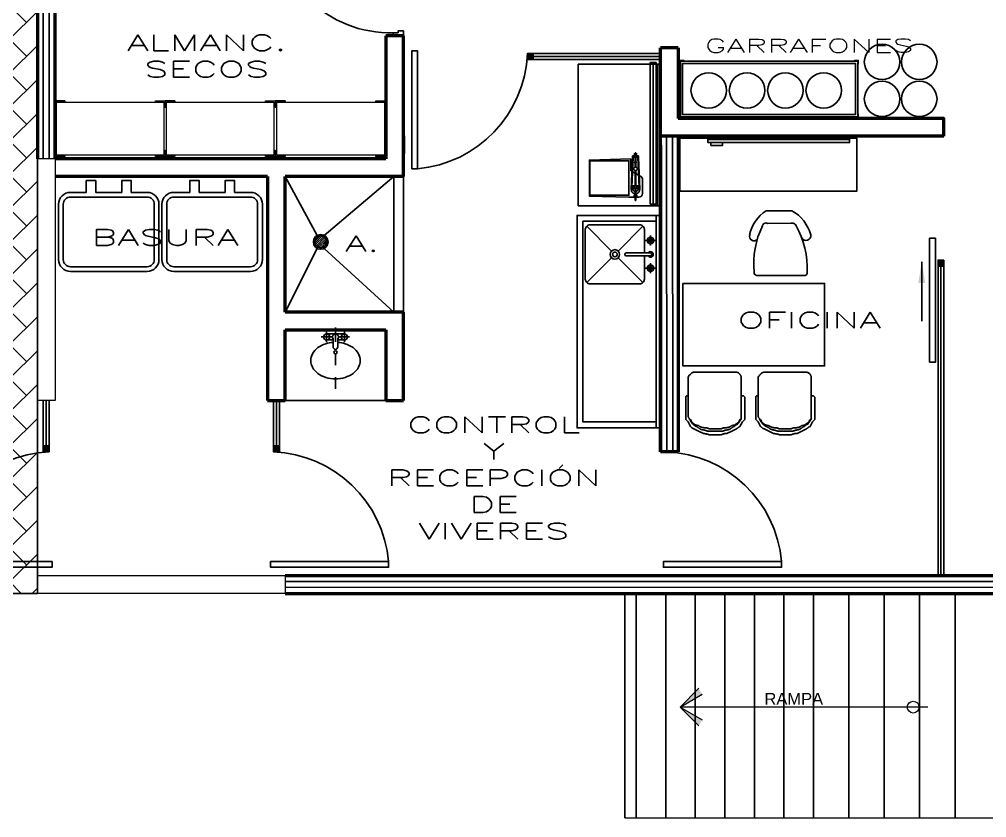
# Model space of a CAD drawing. Header units: millimetres. Extents: x 2523 to 2756, y 378 to 482.
# Drawn here: x 2688.43 to 2696.62, y 414.58 to 421.34 of the extents above; entities that cross this region are included whole.
import ezdxf
from ezdxf.enums import TextEntityAlignment as Align

# ---------------------------------------------------------------- set-up
doc = ezdxf.new("R2010")
doc.units = ezdxf.units.MM
doc.linetypes.add('DIVIDE5', pattern=[0.24, 0.12, -0.04, 0, -0.04, 0, -0.04])
for name, color, linetype in [('CANCEL', 6, 'Continuous'), ('Letreros', 2, 'Continuous'), ('MOBILIARIO', 161, 'Continuous'), ('PUERTAS', 2, 'Continuous'), ('TEXT COCINA', 3, 'Continuous')]:
    doc.layers.add(name, color=color, linetype=linetype)
for name, color, linetype, lineweight in [('MOB', 161, 'Continuous', 15), ('MUROS', 7, 'Continuous', 50), ('murosnuevos', 5, 'Continuous', 0)]:
    doc.layers.add(name, color=color, linetype=linetype, lineweight=lineweight)
doc.styles.add('100', font='ROMANS.shx', dxfattribs={"width": 1.8, "height": 0.18})
doc.styles.get("Standard").update_dxf_attribs({"font": 'arial.ttf'})
doc.dimstyles.get("Standard").update_dxf_attribs({"dimtxt": 0.18, "dimasz": 0.18, "dimexe": 0.18, "dimexo": 0.0625, "dimgap": 0.09, "dimtad": 0, "dimtih": 1, "dimtoh": 1, "dimdec": 4, "dimzin": 0, "dimdsep": 46, "dimtxsty": 'Standard', "dimcen": 0.09, "dimadec": 0, "dimazin": 0, "dimtfac": 1, "dimtdec": 4, "dimtofl": 0, "dimtmove": 0, "dimatfit": 3, "dimfxl": 1, "dimtolj": 1, "dimtzin": 0, "dimarcsym": 0})

# ---------------------------------------------------------------- blocks, each defined once
blk = doc.blocks.new('91230059')
at = {"linetype": 'Continuous'}
for p, q in [((-0.0974, 0.427), (0.1767, 0.4161)), ((-0.0778, 0.4213), (0.1765, 0.4111)), ((0.0381, 0.3934), (0.0245, 0.4172)), ((0.1767, 0.4161), (0.1767, 0.3656)), ((0.1895, 0.4161), (0.1767, 0.4161)), ((0.1895, 0.4161), (0.1895, 0.3656)), ((-0.0974, 0.3547), (0.1767, 0.3656)), ((-0.0778, 0.3605), (0.1765, 0.3706)), ((0.0537, 0.3658), (0.0409, 0.3884)), ((0.1895, 0.3656), (0.1767, 0.3656))]:
    blk.add_line(p, q, dxfattribs=at)
at = {"color": 8, "linetype": 'Continuous'}
for p, q in [((-0.1548, 0.3932), (-0.1548, 0.402)), ((-0.1548, 0.402), (-0.1499, 0.402)), ((-0.1548, 0.3885), (-0.1548, 0.3797)), ((-0.1548, 0.3797), (-0.1499, 0.3797)), ((-0.1499, 0.402), (-0.1499, 0.3932)), ((-0.1499, 0.3797), (-0.1499, 0.3885)), ((-0.1492, 0.402), (-0.1443, 0.402)), ((-0.1492, 0.3932), (-0.1492, 0.402)), ((-0.1492, 0.3885), (-0.1492, 0.3797)), ((-0.1492, 0.3797), (-0.1443, 0.3797)), ((-0.1443, 0.402), (-0.1443, 0.3932)), ((-0.1443, 0.3797), (-0.1443, 0.3885)), ((-0.0845, 0.3934), (-0.0977, 0.3934)), ((-0.0845, 0.3884), (-0.0977, 0.3884)), ((-0.0845, 0.4007), (-0.0845, 0.3814)), ((-0.0666, 0.4007), (-0.0666, 0.3814)), ((0.0637, 0.3934), (-0.0666, 0.3934)), ((0.0637, 0.3884), (-0.0666, 0.3884)), ((0.0772, 0.3761), (0.0772, 0.3717)), ((0.0772, 0.3717), (0.0793, 0.3717)), ((0.0793, 0.3761), (0.0793, 0.3717)), ((0.1262, 0.3934), (0.0928, 0.3934)), ((0.1262, 0.3884), (0.0928, 0.3884)), ((0.1314, 0.3842), (0.1314, 0.3798)), ((0.1314, 0.3798), (0.1334, 0.3798)), ((0.1334, 0.3842), (0.1334, 0.3798)), ((0.1767, 0.3934), (0.1386, 0.3934)), ((0.1767, 0.3884), (0.1386, 0.3884)), ((0.1895, 0.3934), (0.2017, 0.3934)), ((0.1895, 0.3884), (0.2017, 0.3884)), ((0.2066, 0.3934), (0.2128, 0.3934)), ((0.2066, 0.3884), (0.2128, 0.3884)), ((0.2128, 0.3934), (0.2151, 0.3909)), ((0.2128, 0.3884), (0.2151, 0.3909))]:
    blk.add_line(p, q, dxfattribs=at)
at = {"linetype": 'Continuous'}
blk.add_lwpolyline([(-0.1613, 0.3934), (-0.1613, 0.42, -0.414214), (-0.1313, 0.45), (-0.0116, 0.45, -0.269576), (0.0145, 0.4348), (0.0216, 0.4223)], format="xyb", dxfattribs=at)
at = {"color": 8, "linetype": 'Continuous'}
for points in [[(-0.0649, 0.4145), (-0.0862, 0.4145), (-0.0862, 0.4007), (-0.0649, 0.4007)], [(-0.1463, 0.0054), (-0.1463, 0.335), (0.1472, 0.335), (0.1472, 0.0054)], [(-0.0862, 0.3814), (-0.0862, 0.3675), (-0.0649, 0.3675), (-0.0649, 0.3814)], [(0.2017, 0.4018), (0.2066, 0.4018), (0.2066, 0.3804), (0.2017, 0.3804)]]:
    blk.add_lwpolyline(points, close=True, dxfattribs=at)
blk.add_lwpolyline([(-0.1006, 0.3934), (-0.189, 0.3934), (-0.189, 0.3884), (-0.1006, 0.3884)], dxfattribs=at)
at = {"linetype": 'Continuous'}
blk.add_lwpolyline([(-0.1613, 0.3884), (-0.1613, 0.335), (-0.1522, 0), (0.1522, 0), (0.1622, 0.35), (0.0628, 0.35), (0.0565, 0.3609)], dxfattribs=at)
at = {"color": 8, "linetype": 'Continuous'}
for centre, radius in [((-0.0992, 0.3909), 0.00289), ((0.0782, 0.3909), 0.0148), ((0.1324, 0.3909), 0.00669)]:
    blk.add_circle(centre, radius, dxfattribs=at)
at = {"linetype": 'Continuous'}
for centre, radius, start, end in [((-0.0974, 0.3909), 0.0362, 40.84267, 175.39974), ((-0.0886, 0.3909), 0.0245, 82.71593, 172.6402), ((-0.0974, 0.3909), 0.0362, 184.60026, 319.84713), ((-0.0886, 0.3909), 0.0245, 187.3598, 277.28407)]:
    blk.add_arc(centre, radius, start, end, dxfattribs=at)
blk = doc.blocks.new('76090602')
blk.add_line((0, -0.03), (1.2, -0.03))
blk.add_lwpolyline([(1.2, -0.7), (1.2, 0), (0, 0), (0, -0.7)], close=True)
blk = doc.blocks.new('96950017')
blk.add_line((0, -0.025), (1.2, -0.025))
blk.add_lwpolyline([(0, 0), (0, -0.05), (1.2, -0.05), (1.2, 0)], close=True)
blk = doc.blocks.new('A-03 PLANTA BAJA$0$BASURA')
for points in [[(0.3, -0.1), (0.08, -0.1), (0.08, 0), (0, 0), (0, -0.1), (-0.135, -0.1, 0.414214), (-0.235, -0.2), (-0.235, -0.67, 0.414214), (-0.135, -0.77), (0.515, -0.77, 0.414214), (0.615, -0.67), (0.615, -0.2, 0.414214), (0.515, -0.1), (0.38, -0.1), (0.38, 0), (0.3, 0)], [(-0.135, -0.73), (0.515, -0.73, 0.414214), (0.575, -0.67), (0.575, -0.2, 0.414214), (0.515, -0.14), (-0.135, -0.14, 0.414214), (-0.195, -0.2), (-0.195, -0.67, 0.414214)]]:
    blk.add_lwpolyline(points, format="xyb", close=True)
blk = doc.blocks.new('PK100')
at = {"layer": 'CANCEL'}
blk.add_lwpolyline([(-0.9783, -0.025), (-0.9783, 0.975), (-0.9306, 0.975), (-0.9306, -0.025), (-0.9783, -0.025), (-0.9783, 0.965)], dxfattribs=at)
blk.add_arc((-1.0192, -0.0412), 1.0201, 2.31481, 85.01402, dxfattribs=at)
blk = doc.blocks.new('P110')
at = {"color": 2}
blk.add_lwpolyline([(0.0317, 1.0882), (0.0317, 0.0853), (0.0317, 1.0882), (0.0594, 1.0882), (0.0594, 0.0853), (0.0317, 0.0853)], close=True, dxfattribs=at)
for points in [[(0, 0.0161), (0, 0), (0.0432, 0), (0.0432, 0.0443), (0.0277, 0.0443), (0.0277, 0.0853), (0, 0.0853), (0, 0.0678)], [(1.1, 0.0161), (1.1, 0), (1.0568, 0), (1.0568, 0.0443), (1.0723, 0.0443), (1.0723, 0.0853), (1.1, 0.0853), (1.1, 0.0678)]]:
    blk.add_lwpolyline(points, dxfattribs=at)
at = {"color": 8}
blk.add_arc((0.0995, 0.1158), 0.9733, 358.20212, 92.36267, dxfattribs=at)
blk = doc.blocks.new('BLOQUE NUTRICION$0$NUTRICION Y DIETETICA$0$NUTRICION$0$silla de visita')
at = {"linetype": 'Continuous'}
for p, q in [((-0.175, 0), (-0.17946, -0.00031)), ((0.175, 0), (-0.175, 0)), ((0.18264, 0), (0.175, 0)), ((0.18762, -0.00034), (0.18264, 0)), ((-0.22469, -0.04554), (-0.225, -0.05)), ((-0.225, -0.05), (-0.225, -0.37)), ((-0.22377, -0.04116), (-0.22469, -0.04554)), ((-0.22225, -0.03695), (-0.22377, -0.04116)), ((-0.22017, -0.03298), (-0.22225, -0.03695)), ((-0.21755, -0.02935), (-0.22017, -0.03298)), ((-0.21447, -0.02611), (-0.21755, -0.02935)), ((-0.21096, -0.02333), (-0.21447, -0.02611)), ((-0.20711, -0.02106), (-0.21096, -0.02333)), ((-0.205, -0.02), (-0.20711, -0.02106)), ((-0.20394, -0.01789), (-0.205, -0.02)), ((-0.20167, -0.01403), (-0.20394, -0.01789)), ((-0.19888, -0.01053), (-0.20167, -0.01403)), ((-0.19564, -0.00744), (-0.19888, -0.01053)), ((-0.19201, -0.00483), (-0.19564, -0.00744)), ((-0.18805, -0.00275), (-0.19201, -0.00483)), ((-0.18384, -0.00123), (-0.18805, -0.00275)), ((-0.17946, -0.00031), (-0.18384, -0.00123)), ((0.19252, -0.00138), (0.18762, -0.00034)), ((0.19723, -0.00307), (0.19252, -0.00138)), ((0.20166, -0.0054), (0.19723, -0.00307)), ((0.20572, -0.00832), (0.20166, -0.0054)), ((0.20934, -0.01177), (0.20572, -0.00832)), ((0.21246, -0.01569), (0.20934, -0.01177)), ((0.215, -0.02), (0.21246, -0.01569)), ((0.21725, -0.02248), (0.215, -0.02)), ((0.21924, -0.02517), (0.21725, -0.02248)), ((0.22097, -0.02804), (0.21924, -0.02517)), ((0.2224, -0.03107), (0.22097, -0.02804)), ((0.22353, -0.03423), (0.2224, -0.03107)), ((0.22434, -0.03748), (0.22353, -0.03423)), ((0.22484, -0.04079), (0.22434, -0.03748)), ((0.225, -0.04414), (0.22484, -0.04079)), ((0.225, -0.05), (0.225, -0.04414)), ((0.225, -0.37), (0.225, -0.05)), ((-0.24481, -0.20805), (-0.245, -0.21)), ((-0.245, -0.21), (-0.245, -0.37)), ((-0.24424, -0.20617), (-0.24481, -0.20805)), ((-0.24331, -0.20444), (-0.24424, -0.20617)), ((-0.24207, -0.20293), (-0.24331, -0.20444)), ((-0.24055, -0.20168), (-0.24207, -0.20293)), ((-0.23883, -0.20076), (-0.24055, -0.20168)), ((-0.23695, -0.20019), (-0.23883, -0.20076)), ((-0.235, -0.2), (-0.23695, -0.20019)), ((-0.225, -0.2), (-0.235, -0.2)), ((0.245, -0.2), (0.225, -0.2)), ((0.255, -0.21), (0.245, -0.2)), ((0.255, -0.37), (0.255, -0.21)), ((-0.245, -0.37), (-0.245, -0.4)), ((-0.245, -0.4), (-0.225, -0.42)), ((-0.225, -0.37), (-0.22488, -0.37237)), ((-0.22488, -0.37237), (-0.225, -0.37)), ((-0.22488, -0.37237), (-0.22454, -0.37471)), ((-0.22454, -0.37471), (-0.22488, -0.37237)), ((-0.22454, -0.37471), (-0.22396, -0.37701)), ((-0.22396, -0.37701), (-0.22454, -0.37471)), ((-0.22396, -0.37701), (-0.22316, -0.37924)), ((-0.22316, -0.37924), (-0.22396, -0.37701)), ((-0.22316, -0.37924), (-0.22215, -0.38138)), ((-0.22215, -0.38138), (-0.22316, -0.37924)), ((-0.22215, -0.38138), (-0.22093, -0.38341)), ((-0.22093, -0.38341), (-0.22215, -0.38138)), ((-0.22093, -0.38341), (-0.21952, -0.38532)), ((-0.21952, -0.38532), (-0.22093, -0.38341)), ((-0.21952, -0.38532), (-0.21793, -0.38707)), ((-0.21793, -0.38707), (-0.21952, -0.38532)), ((-0.21793, -0.38707), (-0.215, -0.39)), ((-0.215, -0.39), (-0.21793, -0.38707)), ((-0.215, -0.39), (-0.21481, -0.39195)), ((-0.21488, -0.39237), (-0.215, -0.39)), ((-0.21454, -0.39471), (-0.21488, -0.39237)), ((-0.21481, -0.39195), (-0.21424, -0.39383)), ((-0.21396, -0.39701), (-0.21454, -0.39471)), ((-0.21424, -0.39383), (-0.21331, -0.39556)), ((-0.21316, -0.39924), (-0.21396, -0.39701)), ((-0.21331, -0.39556), (-0.21207, -0.39707)), ((-0.21215, -0.40138), (-0.21316, -0.39924)), ((-0.21093, -0.40341), (-0.21215, -0.40138)), ((-0.21207, -0.39707), (-0.21055, -0.39832)), ((-0.20952, -0.40532), (-0.21093, -0.40341)), ((-0.21055, -0.39832), (-0.20883, -0.39924)), ((-0.20793, -0.40707), (-0.20952, -0.40532)), ((-0.20883, -0.39924), (-0.20695, -0.39981)), ((-0.205, -0.41), (-0.20793, -0.40707)), ((-0.20695, -0.39981), (-0.205, -0.4)), ((-0.205, -0.4), (-0.20132, -0.40735)), ((-0.20132, -0.40735), (-0.19969, -0.41046)), ((0.20969, -0.41046), (0.21132, -0.40735)), ((0.21132, -0.40735), (0.215, -0.4)), ((0.215, -0.4), (0.21695, -0.39981)), ((0.21793, -0.40707), (0.215, -0.41)), ((0.21695, -0.39981), (0.21883, -0.39924)), ((0.21952, -0.40532), (0.21793, -0.40707)), ((0.21883, -0.39924), (0.22055, -0.39832)), ((0.22093, -0.40341), (0.21952, -0.40532)), ((0.22055, -0.39832), (0.22207, -0.39707)), ((0.22215, -0.40138), (0.22093, -0.40341)), ((0.22207, -0.39707), (0.22331, -0.39556)), ((0.22316, -0.39924), (0.22215, -0.40138)), ((0.22396, -0.39701), (0.22316, -0.39924)), ((0.22331, -0.39556), (0.22424, -0.39383)), ((0.22454, -0.39471), (0.22396, -0.39701)), ((0.22424, -0.39383), (0.22481, -0.39195)), ((0.22488, -0.39237), (0.22454, -0.39471)), ((0.22481, -0.39195), (0.225, -0.39)), ((0.225, -0.39), (0.22488, -0.39237)), ((0.225, -0.39), (0.225, -0.37)), ((0.225, -0.37), (0.225, -0.39)), ((0.235, -0.42), (0.255, -0.4)), ((0.255, -0.4), (0.255, -0.37)), ((-0.225, -0.42), (-0.205, -0.46)), ((-0.20132, -0.41735), (-0.205, -0.41)), ((-0.205, -0.46), (-0.20246, -0.46243)), ((-0.20246, -0.46243), (-0.19984, -0.46476)), ((-0.19969, -0.42046), (-0.20132, -0.41735)), ((-0.19984, -0.46476), (-0.19712, -0.46697)), ((-0.19969, -0.41046), (-0.19793, -0.41349)), ((-0.19793, -0.42349), (-0.19969, -0.42046)), ((-0.19793, -0.41349), (-0.19606, -0.41646)), ((-0.19606, -0.42646), (-0.19793, -0.42349)), ((-0.19712, -0.46697), (-0.19432, -0.46908)), ((-0.19606, -0.41646), (-0.19407, -0.41934)), ((-0.19407, -0.42934), (-0.19606, -0.42646)), ((-0.19432, -0.46908), (-0.19144, -0.47107)), ((-0.19407, -0.41934), (-0.19196, -0.42214)), ((-0.19196, -0.43214), (-0.19407, -0.42934)), ((-0.19196, -0.42214), (-0.18974, -0.42485)), ((-0.18974, -0.43485), (-0.19196, -0.43214)), ((-0.19144, -0.47107), (-0.18848, -0.47294)), ((-0.18974, -0.42485), (-0.18742, -0.42748)), ((-0.18742, -0.43748), (-0.18974, -0.43485)), ((-0.18848, -0.47294), (-0.18544, -0.4747)), ((-0.18742, -0.42748), (-0.185, -0.43)), ((-0.185, -0.44), (-0.18742, -0.43748)), ((-0.18544, -0.4747), (-0.18235, -0.47632)), ((-0.185, -0.43), (-0.18246, -0.43243)), ((-0.18246, -0.44243), (-0.185, -0.44)), ((-0.18246, -0.43243), (-0.17984, -0.43476)), ((-0.17984, -0.44476), (-0.18246, -0.44243)), ((-0.18235, -0.47632), (-0.175, -0.48)), ((-0.17984, -0.43476), (-0.17712, -0.43697)), ((-0.17712, -0.44697), (-0.17984, -0.44476)), ((-0.17712, -0.43697), (-0.17432, -0.43908)), ((-0.17432, -0.44908), (-0.17712, -0.44697)), ((-0.175, -0.48), (-0.135, -0.5)), ((-0.17432, -0.43908), (-0.17144, -0.44107)), ((-0.17144, -0.45107), (-0.17432, -0.44908)), ((-0.17144, -0.44107), (-0.16848, -0.44294)), ((-0.16848, -0.45294), (-0.17144, -0.45107)), ((-0.16848, -0.44294), (-0.16544, -0.4447)), ((-0.16544, -0.4547), (-0.16848, -0.45294)), ((-0.16544, -0.4447), (-0.16235, -0.44632)), ((-0.16235, -0.45632), (-0.16544, -0.4547)), ((-0.16235, -0.44632), (-0.155, -0.45)), ((-0.155, -0.46), (-0.16235, -0.45632)), ((-0.155, -0.45), (-0.14914, -0.45)), ((-0.14765, -0.46368), (-0.155, -0.46)), ((-0.14914, -0.45), (-0.1458, -0.45016)), ((-0.14456, -0.4653), (-0.14765, -0.46368)), ((-0.1458, -0.45016), (-0.14249, -0.45065)), ((-0.14152, -0.46706), (-0.14456, -0.4653)), ((-0.14249, -0.45065), (-0.13924, -0.45147)), ((-0.13856, -0.46893), (-0.14152, -0.46706)), ((-0.13924, -0.45147), (-0.13608, -0.4526)), ((-0.13568, -0.47092), (-0.13856, -0.46893)), ((-0.13608, -0.4526), (-0.13305, -0.45403)), ((-0.13288, -0.47303), (-0.13568, -0.47092)), ((-0.13305, -0.45403), (-0.13018, -0.45575)), ((-0.13016, -0.47524), (-0.13288, -0.47303)), ((-0.13018, -0.45575), (-0.12749, -0.45775)), ((-0.12754, -0.47757), (-0.13016, -0.47524)), ((-0.125, -0.48), (-0.12754, -0.47757)), ((-0.12749, -0.45775), (-0.125, -0.46)), ((-0.125, -0.46), (-0.12289, -0.46106)), ((-0.12289, -0.48106), (-0.125, -0.48)), ((-0.12289, -0.46106), (-0.11842, -0.46313)), ((-0.11842, -0.48313), (-0.12289, -0.48106)), ((-0.11842, -0.46313), (-0.11386, -0.46493)), ((-0.11386, -0.48493), (-0.11842, -0.48313)), ((-0.11386, -0.46493), (-0.10919, -0.46647)), ((-0.10919, -0.48647), (-0.11386, -0.48493)), ((-0.10919, -0.46647), (-0.10445, -0.46774)), ((-0.10445, -0.48774), (-0.10919, -0.48647)), ((-0.10445, -0.46774), (-0.09964, -0.46873)), ((-0.09964, -0.48873), (-0.10445, -0.48774)), ((-0.09964, -0.46873), (-0.09478, -0.46943)), ((-0.09478, -0.48943), (-0.09964, -0.48873)), ((-0.09478, -0.46943), (-0.08989, -0.46986)), ((-0.08989, -0.48986), (-0.09478, -0.48943)), ((-0.08989, -0.46986), (-0.085, -0.47)), ((-0.085, -0.49), (-0.08989, -0.48986)), ((-0.085, -0.47), (-0.08011, -0.47014)), ((-0.08289, -0.49106), (-0.085, -0.49)), ((-0.07842, -0.49313), (-0.08289, -0.49106)), ((-0.08011, -0.47014), (-0.07522, -0.47057)), ((-0.07522, -0.47057), (-0.07036, -0.47127)), ((-0.07036, -0.47127), (-0.06555, -0.47226)), ((-0.06555, -0.47226), (-0.06081, -0.47353)), ((-0.06081, -0.47353), (-0.05614, -0.47507)), ((-0.05614, -0.47507), (-0.05158, -0.47687)), ((-0.05158, -0.47687), (-0.04711, -0.47894)), ((-0.04711, -0.47894), (-0.045, -0.48)), ((-0.045, -0.48), (0.005, -0.48)), ((0.005, -0.48), (0.055, -0.48)), ((0.055, -0.48), (0.05711, -0.47894)), ((0.05711, -0.47894), (0.06158, -0.47687)), ((0.06158, -0.47687), (0.06614, -0.47507)), ((0.06614, -0.47507), (0.07081, -0.47353)), ((0.07081, -0.47353), (0.07555, -0.47226)), ((0.07555, -0.47226), (0.08036, -0.47127)), ((0.08036, -0.47127), (0.08522, -0.47057)), ((0.08522, -0.47057), (0.09011, -0.47014)), ((0.095, -0.49), (0.09001, -0.49232)), ((0.09011, -0.47014), (0.095, -0.47)), ((0.095, -0.47), (0.09989, -0.46986)), ((0.09989, -0.48986), (0.095, -0.49)), ((0.09989, -0.46986), (0.10478, -0.46943)), ((0.10478, -0.48943), (0.09989, -0.48986)), ((0.10478, -0.46943), (0.10964, -0.46873)), ((0.10964, -0.48873), (0.10478, -0.48943)), ((0.10964, -0.46873), (0.11445, -0.46774)), ((0.11445, -0.48774), (0.10964, -0.48873)), ((0.11445, -0.46774), (0.11919, -0.46647)), ((0.11919, -0.48647), (0.11445, -0.48774)), ((0.11919, -0.46647), (0.12386, -0.46493)), ((0.12386, -0.48493), (0.11919, -0.48647)), ((0.12386, -0.46493), (0.12842, -0.46313)), ((0.12842, -0.48313), (0.12386, -0.48493)), ((0.12842, -0.46313), (0.13289, -0.46106)), ((0.13289, -0.48106), (0.12842, -0.48313)), ((0.13289, -0.46106), (0.135, -0.46)), ((0.135, -0.48), (0.13289, -0.48106)), ((0.135, -0.46), (0.13749, -0.45775)), ((0.13754, -0.47757), (0.135, -0.48)), ((0.13749, -0.45775), (0.14018, -0.45575)), ((0.14016, -0.47524), (0.13754, -0.47757)), ((0.14288, -0.47303), (0.14016, -0.47524)), ((0.14018, -0.45575), (0.14305, -0.45403)), ((0.14568, -0.47092), (0.14288, -0.47303)), ((0.14305, -0.45403), (0.14608, -0.4526)), ((0.145, -0.5), (0.185, -0.48)), ((0.14856, -0.46893), (0.14568, -0.47092)), ((0.14608, -0.4526), (0.14924, -0.45147)), ((0.15152, -0.46706), (0.14856, -0.46893)), ((0.14924, -0.45147), (0.15249, -0.45065)), ((0.15456, -0.4653), (0.15152, -0.46706)), ((0.15249, -0.45065), (0.1558, -0.45016)), ((0.15765, -0.46368), (0.15456, -0.4653)), ((0.1558, -0.45016), (0.15914, -0.45)), ((0.165, -0.46), (0.15765, -0.46368)), ((0.15914, -0.45), (0.165, -0.45)), ((0.165, -0.45), (0.16754, -0.44757)), ((0.16754, -0.45757), (0.165, -0.46)), ((0.16754, -0.44757), (0.17016, -0.44524)), ((0.17016, -0.45524), (0.16754, -0.45757)), ((0.17016, -0.44524), (0.17288, -0.44303)), ((0.17288, -0.45303), (0.17016, -0.45524)), ((0.17288, -0.44303), (0.17568, -0.44092)), ((0.17568, -0.45092), (0.17288, -0.45303)), ((0.17568, -0.44092), (0.17856, -0.43893)), ((0.17856, -0.44893), (0.17568, -0.45092)), ((0.17856, -0.43893), (0.18152, -0.43706)), ((0.18152, -0.44706), (0.17856, -0.44893)), ((0.18152, -0.43706), (0.18456, -0.4353)), ((0.18456, -0.4453), (0.18152, -0.44706)), ((0.18456, -0.4353), (0.18765, -0.43368)), ((0.18765, -0.44368), (0.18456, -0.4453)), ((0.185, -0.48), (0.18754, -0.47757)), ((0.18754, -0.47757), (0.19016, -0.47524)), ((0.18765, -0.43368), (0.195, -0.43)), ((0.195, -0.44), (0.18765, -0.44368)), ((0.19016, -0.47524), (0.19288, -0.47303)), ((0.19288, -0.47303), (0.19568, -0.47092)), ((0.195, -0.43), (0.19742, -0.42748)), ((0.19742, -0.43748), (0.195, -0.44)), ((0.19568, -0.47092), (0.19856, -0.46893)), ((0.19742, -0.42748), (0.19974, -0.42485)), ((0.19974, -0.43485), (0.19742, -0.43748)), ((0.19856, -0.46893), (0.20152, -0.46706)), ((0.19974, -0.42485), (0.20196, -0.42214)), ((0.20196, -0.43214), (0.19974, -0.43485)), ((0.20152, -0.46706), (0.20456, -0.4653)), ((0.20196, -0.42214), (0.20407, -0.41934)), ((0.20407, -0.42934), (0.20196, -0.43214)), ((0.20407, -0.41934), (0.20606, -0.41646)), ((0.20606, -0.42646), (0.20407, -0.42934)), ((0.20456, -0.4653), (0.20765, -0.46368)), ((0.20606, -0.41646), (0.20793, -0.41349)), ((0.20793, -0.42349), (0.20606, -0.42646)), ((0.20765, -0.46368), (0.215, -0.46)), ((0.20793, -0.41349), (0.20969, -0.41046)), ((0.20969, -0.42046), (0.20793, -0.42349)), ((0.21132, -0.41735), (0.20969, -0.42046)), ((0.215, -0.41), (0.21132, -0.41735)), ((0.215, -0.46), (0.235, -0.42)), ((-0.135, -0.5), (-0.095, -0.52)), ((-0.095, -0.52), (-0.09007, -0.5201)), ((-0.09007, -0.5201), (-0.08513, -0.5204)), ((-0.08513, -0.5204), (-0.0802, -0.52089)), ((-0.0802, -0.52089), (-0.07529, -0.52159)), ((-0.07386, -0.49493), (-0.07842, -0.49313)), ((-0.07529, -0.52159), (-0.07041, -0.52248)), ((-0.06919, -0.49647), (-0.07386, -0.49493)), ((-0.07041, -0.52248), (-0.06558, -0.52356)), ((-0.06445, -0.49774), (-0.06919, -0.49647)), ((-0.06558, -0.52356), (-0.06079, -0.52484)), ((-0.05964, -0.49873), (-0.06445, -0.49774)), ((-0.06079, -0.52484), (-0.05603, -0.52632)), ((-0.05478, -0.49943), (-0.05964, -0.49873)), ((-0.05603, -0.52632), (-0.045, -0.53)), ((-0.04989, -0.49986), (-0.05478, -0.49943)), ((-0.045, -0.5), (-0.04989, -0.49986)), ((0.005, -0.5), (-0.045, -0.5)), ((-0.045, -0.53), (0.005, -0.53)), ((0.045, -0.5), (0.005, -0.5)), ((0.005, -0.53), (0.055, -0.53)), ((0.05264, -0.5), (0.045, -0.5)), ((0.0581, -0.49984), (0.05264, -0.5)), ((0.055, -0.53), (0.05999, -0.52768)), ((0.06357, -0.49937), (0.0581, -0.49984)), ((0.05999, -0.52768), (0.0651, -0.52566)), ((0.06901, -0.49858), (0.06357, -0.49937)), ((0.0651, -0.52566), (0.07031, -0.52394)), ((0.07438, -0.49747), (0.06901, -0.49858)), ((0.07031, -0.52394), (0.07562, -0.52253)), ((0.07969, -0.49606), (0.07438, -0.49747)), ((0.07562, -0.52253), (0.08099, -0.52142)), ((0.0849, -0.49434), (0.07969, -0.49606)), ((0.08099, -0.52142), (0.08643, -0.52063)), ((0.09001, -0.49232), (0.0849, -0.49434)), ((0.08643, -0.52063), (0.0919, -0.52016)), ((0.0919, -0.52016), (0.09736, -0.52)), ((0.09736, -0.52), (0.105, -0.52)), ((0.105, -0.52), (0.145, -0.5))]:
    blk.add_line(p, q, dxfattribs=at)
blk = doc.blocks.new('BLOQUE NUTRICION$0$NUTRICION Y DIETETICA$0$NUTRICION$0$511-60')
for p, q in [((-0.1171, 0.5476), (0.1001, 0.5476)), ((-0.1068, 0.441), (0.0914, 0.4421)), ((-0.2009, 0), (0.2009, 0))]:
    blk.add_line(p, q)
for centre, radius, start, end in [((0.0429, 0.2869), 0.3059, 121.54448, 169.5296), ((-0.0593, 0.2593), 0.3295, 15.02926, 61.06087), ((0.525, 0.0969), 0.7482, 154.46205, 185.29377), ((-0.1203, 0.4139), 0.0303, 63.43677, 169.41418), ((0.1026, 0.41), 0.034, 19.25263, 109.2639), ((-0.4929, 0.0631), 0.7226, 357.20489, 29.70941), ((-0.2221, 0.3309), 0.0376, 162.09047, 320.38629), ((0.2192, 0.3365), 0.0405, 208.07361, 11.70409), ((-0.1943, 0.0251), 0.0259, 173.76781, 255.18232), ((0.2075, 0.0212), 0.0222, 252.64679, 17.43463)]:
    blk.add_arc(centre, radius, start, end)
blk = doc.blocks.new('*U366')
at = {"layer": 'MOBILIARIO'}
blk.add_lwpolyline([(0.75, -0.45), (0.75, 0), (-0.75, 0), (-0.75, -0.45)], close=True, dxfattribs=at)
blk = doc.blocks.new('96950058')
blk.add_line((0, -0.025), (1.2, -0.025))
blk.add_lwpolyline([(0, 0), (0, -0.05), (1.2, -0.05), (1.2, 0)], close=True)
blk.add_lwpolyline([(0.025, -0.05), (0.025, -0.075), (0.125, -0.075), (0.125, -0.05)])
blk = doc.blocks.new('76091204')
for p, q in [((0, -0.03), (1.8, -0.03)), ((0.2547, -0.078), (0.1701, -0.078)), ((0.2124, -0.0357), (0.2124, -0.1204)), ((0.4053, -0.078), (0.4899, -0.078)), ((0.4476, -0.0357), (0.4476, -0.1204)), ((0.0917, -0.1417), (0.3017, -0.3517)), ((0.5683, -0.1417), (0.3583, -0.3517)), ((0.3017, -0.4083), (0.0917, -0.6183)), ((0.3583, -0.4083), (0.5683, -0.6183))]:
    blk.add_line(p, q)
blk.add_lwpolyline([(0, 0), (0, -0.7), (1.8, -0.7), (1.8, 0)], close=True)
blk.add_lwpolyline([(0.05, -0.03), (0.05, -0.65), (1.75, -0.65), (1.75, -0.03)])
blk.add_lwpolyline([(0.3182, -0.2838, 1), (0.3418, -0.2838), (0.3418, -0.078, 1), (0.3182, -0.078)], format="xyb", close=True)
blk.add_lwpolyline([(0.3413, -0.13), (0.54, -0.13, -0.414214), (0.58, -0.17), (0.58, -0.59, -0.414214), (0.54, -0.63), (0.12, -0.63, -0.414214), (0.08, -0.59), (0.08, -0.17, -0.414214), (0.12, -0.13), (0.318, -0.13)], format="xyb")
for centre, radius in [((0.2124, -0.078), 0.0282), ((0.2124, -0.078), 0.0141), ((0.4476, -0.078), 0.0282), ((0.4476, -0.078), 0.0141), ((0.33, -0.38), 0.04), ((0.33, -0.38), 0.02)]:
    blk.add_circle(centre, radius)
blk.add_arc((0.33, -0.078), 0.0235, 300, 240)
blk = doc.blocks.new('OVALIN')
for p, q in [((-0.12, 0.165), (-0.03, 0.165)), ((-0.075, 0.21), (-0.075, 0.12)), ((-0.075, 0.19), (0.075, 0.19)), ((0.03, 0.165), (0.12, 0.165)), ((0.075, 0.21), (0.075, 0.12)), ((-0.075, 0.14), (-0.02, 0.14)), ((0.02, 0.14), (0.075, 0.14))]:
    blk.add_line(p, q)
at = {"linetype": 'DIVIDE5'}
blk.add_line((0, 0.245), (0, -0.3744), dxfattribs=at)
blk.add_lwpolyline([(-0.02, 0.15), (-0.02, 0.08, 1), (0.02, 0.08), (0.02, 0.15, 2)], format="xyb", close=True)
blk.add_lwpolyline([(-0.02, 0.1193, 0.056589), (-0.0829, 0.1076, 0.084987), (-0.1485, 0.0746, 0.106288), (-0.1952, 0.0217, 0.12855), (-0.21, -0.035, 0.12855), (-0.1952, -0.0917, 0.106288), (-0.1485, -0.1446, 0.084987), (-0.0829, -0.1776, 0.074312), (0, -0.19, 0.074312), (0.0829, -0.1776, 0.084987), (0.1485, -0.1446, 0.106288), (0.1952, -0.0917, 0.12855), (0.21, -0.035, 0.12855), (0.1952, 0.0217, 0.106288), (0.1485, 0.0746, 0.084987), (0.0829, 0.1076, 0.056589), (0.02, 0.1193, 0.074312)], format="xyb")
for centre, radius in [((-0.075, 0.165), 0.025), ((0.075, 0.165), 0.025), ((0, 0.035), 0.0135)]:
    blk.add_circle(centre, radius)
blk = doc.blocks.new('A$C53D23638')
for points in [[(0.03, 0.478), (0.03, 0.483), (0, 0.483), (0, 0.453), (0.005, 0.453)], [(1.48, 0.478), (1.48, 0.483), (1.51, 0.483), (1.51, 0.453), (1.505, 0.453)], [(0.03, 0.005), (0.03, 0), (0, 0), (0, 0.03), (0.005, 0.03)], [(1.48, 0.005), (1.48, 0), (1.51, 0), (1.51, 0.03), (1.505, 0.03)]]:
    blk.add_lwpolyline(points)
for points in [[(0.005, 0.005), (0.005, 0.478), (1.505, 0.478), (1.505, 0.005)], [(1.485, 0.025), (1.485, 0.458), (0.0215, 0.458), (0.0215, 0.025)]]:
    blk.add_lwpolyline(points, close=True)
blk = doc.blocks.new('10260337')
for points in [[(0.0825, -0.01125), (0.0825, 0), (0, 0), (0, -0.0525), (0.01125, -0.0525)], [(0.85, -0.01125), (0.85, 0), (0.9325, 0), (0.9325, -0.0525), (0.92125, -0.0525)], [(0.0825, -0.46125), (0.0825, -0.4725), (0, -0.4725), (0, -0.42), (0.01125, -0.42)], [(0.85, -0.46125), (0.85, -0.4725), (0.9325, -0.4725), (0.9325, -0.42), (0.92125, -0.42)]]:
    blk.add_lwpolyline(points)
for points in [[(0.85, -0.01125), (0.85, 0), (0.9325, 0), (0.9325, -0.0525), (0.92125, -0.0525), (0.92125, -0.42), (0.9325, -0.42), (0.9325, -0.4725), (0.85, -0.4725), (0.85, -0.46125), (0.0825, -0.46125), (0.0825, -0.4725), (0, -0.4725), (0, -0.42), (0.01125, -0.42), (0.01125, -0.0525), (0, -0.0525), (0, 0), (0.0825, 0), (0.0825, -0.01125)], [(0.01125, -0.46125), (0.01125, -0.01125), (0.92125, -0.01125), (0.92125, -0.46125)]]:
    blk.add_lwpolyline(points, close=True)

msp = doc.modelspace()

# ---------------------------------------------------------------- hatches: boundary and pattern name
at = {"layer": 'Letreros', "lineweight": 5}
for points in [[(2694.2134, 415.625), (2694.1843, 415.6754), (2694.0252, 415.5163)], [(2694.0252, 415.5163), (2694.1843, 415.3572), (2694.2134, 415.4077)]]:
    msp.add_hatch(color=256, dxfattribs=at).paths.add_polyline_path(points)
at = {"layer": 'MOBILIARIO'}
h = msp.add_hatch(dxfattribs=at)
h.set_pattern_fill('AR-HBONE', color=256, scale=0.002, style=0)
h.set_pattern_definition([(45, (3044.10933, 336.97622), (3e-17, 0.2873682), [0.6096, -0.2032]), (135, (3044.25301, 337.1199), (3e-17, 0.2873682), [0.6096, -0.2032])])
h.paths.add_polyline_path([(2688.5824, 416.4794), (2688.5824, 426.3094), (2685.5824, 426.3094), (2683.796, 416.4794)])
h = msp.add_hatch(dxfattribs=at)
h.set_pattern_fill('ANSI31', color=256, scale=0.1, angle=270, style=0)
h.set_pattern_definition([(225, (2967.606385, 491.537078), (-0.00883883476, 0.00883883476), [])])
edge = h.paths.add_edge_path()
edge.add_arc((2690.9824, 419.4586), 0.05, 0, 360)

# ---------------------------------------------------------------- linework, layer by layer
at = {"layer": 'CANCEL'}
for p, q in [((2692.7774, 421.0537), (2693.8604, 421.0537)), ((2692.7774, 421.0287), (2693.8604, 421.0287)), ((2692.7774, 421.0037), (2693.8604, 421.0037)), ((2696.2104, 416.6294), (2696.2104, 419.3037)), ((2696.2354, 416.6294), (2696.2354, 419.3037)), ((2696.2604, 416.6294), (2696.2604, 419.3037)), ((2688.6324, 417.6894), (2688.6324, 418.1136)), ((2688.6574, 417.6894), (2688.6574, 418.1136)), ((2688.6824, 417.6894), (2688.6824, 418.1136)), ((2690.5824, 417.6894), (2690.5824, 418.1136)), ((2690.6074, 417.6894), (2690.6074, 418.1136)), ((2690.6324, 417.6894), (2690.6324, 418.1136))]:
    msp.add_line(p, q, dxfattribs=at)
for points in [[(2688.6315, 420.1619), (2688.6324, 423.3206), (2688.6824, 423.3206), (2688.6815, 420.1619)], [(2690.6824, 416.5818), (2698.9548, 416.5794), (2698.9548, 416.5294), (2690.6824, 416.5318)]]:
    msp.add_lwpolyline(points, dxfattribs=at)
for points in [[(2692.7324, 421.0037), (2692.7324, 421.0537), (2692.7824, 421.0537), (2692.7824, 421.0037)], [(2693.9619, 420.3537), (2693.9119, 420.3537), (2693.9148, 417.6794), (2693.9648, 417.6794)], [(2696.1384, 418.4387), (2696.1884, 418.4387), (2696.1884, 419.4887), (2696.1384, 419.4887)], [(2696.2604, 419.3037), (2696.2104, 419.3037), (2696.2104, 419.2537), (2696.2604, 419.2537)], [(2688.6824, 417.6794), (2688.6324, 417.6794), (2688.6324, 417.7294), (2688.6824, 417.7294)], [(2690.6324, 417.6794), (2690.5824, 417.6794), (2690.5824, 417.7294), (2690.6324, 417.7294)]]:
    msp.add_lwpolyline(points, close=True, dxfattribs=at)
for points in [[(2692.7324, 421.0037), (2692.7324, 421.0537), (2692.7824, 421.0037), (2692.7824, 421.0537)], [(2696.2604, 419.3037), (2696.2104, 419.3037), (2696.2604, 419.2537), (2696.2104, 419.2537)], [(2688.6824, 417.6794), (2688.6324, 417.6794), (2688.6824, 417.7294), (2688.6324, 417.7294)], [(2690.6324, 417.6794), (2690.5824, 417.6794), (2690.6324, 417.7294), (2690.5824, 417.7294)]]:
    msp.add_solid(points, dxfattribs=at)
at = {"layer": 'Letreros', "lineweight": 5}
for p, q in [((2694.0252, 415.5163), (2694.1843, 415.6754)), ((2694.0252, 415.5163), (2694.2134, 415.625)), ((2696.1252, 415.5163), (2694.0252, 415.5163)), ((2694.0252, 415.5163), (2694.1843, 415.3572)), ((2694.0252, 415.5163), (2694.2134, 415.4077))]:
    msp.add_line(p, q, dxfattribs=at)
msp.add_circle((2696.0003, 415.5163), 0.05, dxfattribs=at)
at = {"layer": 'MOBILIARIO'}
for p, q in [((2690.6824, 420.0119), (2690.9535, 419.514)), ((2691.0113, 419.514), (2691.6024, 420.0119)), ((2691.6024, 418.8636), (2691.6024, 420.0119)), ((2691.6824, 418.8636), (2691.6824, 420.0119)), ((2690.6824, 418.8636), (2690.9535, 419.4032)), ((2691.0113, 419.4032), (2691.6024, 418.8636)), ((2693.6548, 416.4794), (2693.6548, 414.5794)), ((2693.9048, 416.4794), (2693.9048, 414.5794)), ((2694.1548, 416.4794), (2694.1548, 414.5794)), ((2694.4048, 416.4794), (2694.4048, 414.5794)), ((2694.6548, 416.4794), (2694.6548, 414.5794)), ((2694.9048, 416.4794), (2694.9048, 414.5794)), ((2695.1548, 416.4794), (2695.1548, 414.5794)), ((2695.4548, 416.4794), (2695.4548, 414.5794)), ((2695.7548, 416.4794), (2695.7548, 414.5794)), ((2696.0548, 416.4794), (2696.0548, 414.5794)), ((2696.3548, 416.4794), (2696.3548, 414.5794))]:
    msp.add_line(p, q, dxfattribs=at)
for points in [[(2688.5824, 416.4794), (2688.5824, 426.3094), (2685.5824, 426.3094), (2683.796, 416.4794)], [(2694.0493, 419.1071), (2694.0493, 418.4071), (2695.2493, 418.4071), (2695.2493, 419.1071)]]:
    msp.add_lwpolyline(points, close=True, dxfattribs=at)
for points in [[(2690.6824, 418.1136), (2691.5324, 418.1136)], [(2693.5578, 414.5794), (2693.5578, 416.4794)]]:
    msp.add_lwpolyline(points, dxfattribs=at)
at = {"layer": 'MOBILIARIO', "ltscale": 0.1}
for centre in [(2695.7363, 420.9834), (2696.0519, 420.9834), (2694.2682, 420.7424), (2694.5929, 420.7424), (2694.9175, 420.7424), (2695.2421, 420.7424), (2695.7363, 420.6697), (2696.0519, 420.6697)]:
    msp.add_circle(centre, 0.15, dxfattribs=at)
at = {"layer": 'MOBILIARIO'}
for radius in [0.0625, 0.05]:
    msp.add_circle((2690.9824, 419.4586), radius, dxfattribs=at)
at = {"layer": 'MUROS'}
for p, q in [((2691.5324, 421.2037), (2691.5324, 420.1619)), ((2691.6824, 420.0119), (2691.6824, 421.2037)), ((2693.8604, 417.6794), (2693.8604, 421.1037)), ((2694.0104, 421.1037), (2693.8604, 421.1037)), ((2694.0104, 421.1037), (2694.0104, 420.5037)), ((2691.6824, 420.3586), (2691.6824, 420.2086)), ((2691.6824, 420.3586), (2691.6824, 420.2086)), ((2696.2604, 420.3537), (2694.0104, 420.3537)), ((2694.0104, 420.3537), (2694.0104, 417.6794)), ((2691.5324, 420.1619), (2688.7324, 420.1619)), ((2690.5324, 420.0119), (2688.7324, 420.0119)), ((2690.5324, 420.0119), (2690.5324, 418.1136)), ((2690.6824, 418.8636), (2690.6824, 420.0119)), ((2691.6824, 420.0119), (2690.6824, 420.0119)), ((2691.6824, 418.8636), (2690.6824, 418.8636)), ((2691.6824, 418.1136), (2691.6824, 418.8636)), ((2690.6824, 418.1136), (2690.6824, 418.7136)), ((2690.6824, 418.7136), (2691.5324, 418.7136)), ((2691.5324, 418.7136), (2691.5324, 418.1136)), ((2690.5324, 418.1136), (2690.6824, 418.1136)), ((2691.5324, 418.1136), (2691.6824, 418.1136))]:
    msp.add_line(p, q, dxfattribs=at)
at = {"layer": 'MUROS', "color": 2}
msp.add_line((2693.8604, 420.2774), (2693.8604, 417.6794), dxfattribs=at)
at = {"layer": 'MUROS'}
for points in [[(2688.5824, 423.3206), (2688.5824, 420.1619)], [(2688.7324, 420.1619), (2688.7324, 423.3206)], [(2691.6824, 421.2037), (2691.5324, 421.2037)], [(2696.2604, 420.3537), (2696.2604, 420.5037), (2694.0104, 420.5037)], [(2694.0104, 420.3537), (2693.8634, 420.3537)], [(2694.0104, 417.6794), (2693.8604, 417.6794)], [(2698.9548, 416.6294), (2690.6824, 416.6294)], [(2690.6824, 416.4794), (2698.9548, 416.4794)]]:
    msp.add_lwpolyline(points, dxfattribs=at)
at = {"layer": 'murosnuevos'}
for p, q in [((2688.5824, 420.1619), (2688.5824, 418.1136)), ((2688.7324, 420.1619), (2688.7324, 418.1136)), ((2688.7324, 418.1136), (2688.5824, 418.1136)), ((2693.5578, 414.5794), (2703.6572, 414.5794))]:
    msp.add_line(p, q, dxfattribs=at)
for points in [[(2688.5824, 420.1619), (2688.5824, 419.9952)], [(2688.7324, 420.1619), (2688.5824, 420.1619)], [(2690.6824, 416.6294), (2688.5824, 416.6294)], [(2688.5824, 416.6294), (2688.5824, 416.4794)], [(2690.6824, 416.6294), (2690.6824, 416.4794)], [(2690.6824, 416.4794), (2688.5824, 416.4794)]]:
    msp.add_lwpolyline(points, dxfattribs=at)

# ---------------------------------------------------------------- block references
at = {"layer": 'CANCEL', "ltscale": 0.5, "xscale": -1}
for p, rotation in [((2692.7324, 421.0537), 180), ((2690.5824, 417.6794), 270), ((2693.9104, 417.6794), 270)]:
    msp.add_blockref('PK100', p, dxfattribs=dict(at, rotation=rotation))
at = {"layer": 'CANCEL', "ltscale": 0.5, "rotation": 90.00000000000001}
msp.add_blockref('PK100', (2688.6824, 417.6794), dxfattribs=at)
at = {"layer": 'MOB', "rotation": 180}
for p in [(2689.6649, 420.1808), (2690.5974, 420.1808), (2691.5324, 420.1808)]:
    msp.add_blockref('10260337', p, dxfattribs=at)
at = {"layer": 'MOBILIARIO', "rotation": 270}
for name, p in [('76090602', (2693.8634, 420.9637)), ('96950017', (2693.8234, 420.9785)), ('76091204', (2693.8534, 419.6828))]:
    msp.add_blockref(name, p, dxfattribs=at)
at = {"layer": 'MOBILIARIO', "ltscale": 0.1}
msp.add_blockref('A$C53D23638', (2694.0252, 420.5129), dxfattribs=at)
at = {"layer": 'MOBILIARIO', "ltscale": 0.1, "rotation": 180}
msp.add_blockref('*U366', (2694.7727, 419.888), dxfattribs=at)
at = {"layer": 'MOBILIARIO'}
for name, p in [('96950058', (2694.2615, 420.3506)), ('BLOQUE NUTRICION$0$NUTRICION Y DIETETICA$0$NUTRICION$0$511-60', (2694.8731, 419.1745)), ('OVALIN', (2691.1074, 418.488)), ('BLOQUE NUTRICION$0$NUTRICION Y DIETETICA$0$NUTRICION$0$silla de visita', (2694.3182, 418.3541)), ('BLOQUE NUTRICION$0$NUTRICION Y DIETETICA$0$NUTRICION$0$silla de visita', (2694.912, 418.3541))]:
    msp.add_blockref(name, p, dxfattribs=at)
at = {"layer": 'MOBILIARIO', "xscale": -1, "rotation": 270}
msp.add_blockref('91230059', (2693.2574, 419.9994), dxfattribs=at)
at = {"layer": 'MOBILIARIO', "extrusion": (-3.72976e-07, -3.21517e-07, 1), "rotation": 359.9997376347436}
for p in [(2688.9972, 419.978, -0.0011), (2689.8729, 419.978, -0.0011)]:
    msp.add_blockref('A-03 PLANTA BAJA$0$BASURA', p, dxfattribs=at)
at = {"layer": 'PUERTAS', "xscale": -1, "rotation": 90}
msp.add_blockref('P110', (2691.6824, 422.3037), dxfattribs=at)

# ---------------------------------------------------------------- texts
at = {"layer": 'Letreros', "lineweight": 5, "insert": (2695.2372, 415.6365), "char_height": 0.1, "attachment_point": 3}
msp.add_mtext_dynamic_manual_height_columns('RAMPA', width=0.550835, gutter_width=1, heights=[0], dxfattribs=at)
at = {"layer": 'TEXT COCINA', "style": '100', "width": 1.8}
msp.add_text('A.', height=0.135, rotation=360, dxfattribs=at).set_placement((2691.3336, 419.4434), align=Align.MIDDLE)
at = {"layer": 'TEXT COCINA', "attachment_point": 5, "style": '100'}
for s, insert, char_height, width in [('ALMANC. SECOS', (2690.017, 421.0339, 0.0073), 0.135, 0.841036), ('GARRAFONES', (2695.1185, 421.1203), 0.11475, 0.714881), ('BASURA', (2689.6659, 419.4964), 0.135, 0.841036), ('OFICINA', (2695.121, 418.7954), 0.135, 0.841036), ('CONTROL Y RECEPCIÓN DE VIVERES', (2692.4488, 417.4581), 0.135, 0.841036)]:
    msp.add_mtext(s, dxfattribs=dict(at, insert=insert, char_height=char_height, width=width))

# ---------------------------------------------------------------- leaders
at = {"layer": 'TEXT COCINA'}
msp.add_leader([(2696.0727, 419.2896), (2696.0727, 418.7879)], dimstyle='Standard', override={"dimgap": 0.1, "dimtad": 0}, dxfattribs=at)

doc.saveas('drawing.dxf')
